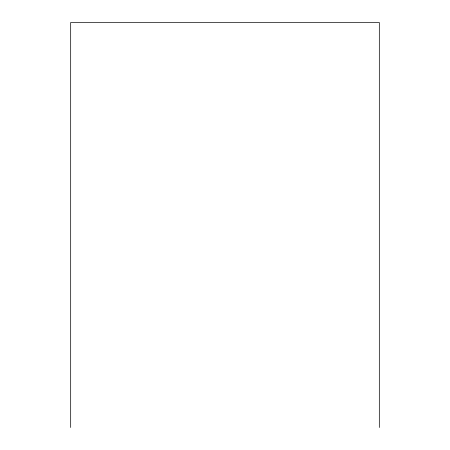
<?xml version="1.0" encoding="UTF-8"?>
<svg xmlns="http://www.w3.org/2000/svg" width="450" height="450" viewBox="0 0 450 450"><rect width="100%" height="100%" fill="white"/><g stroke="black" fill="none" stroke-linecap="round" stroke-linejoin="round"><path stroke-width="0.67" d="M379.322 427.5L379.322 22.5L70.678 22.5L70.678 427.5"/></g></svg>
